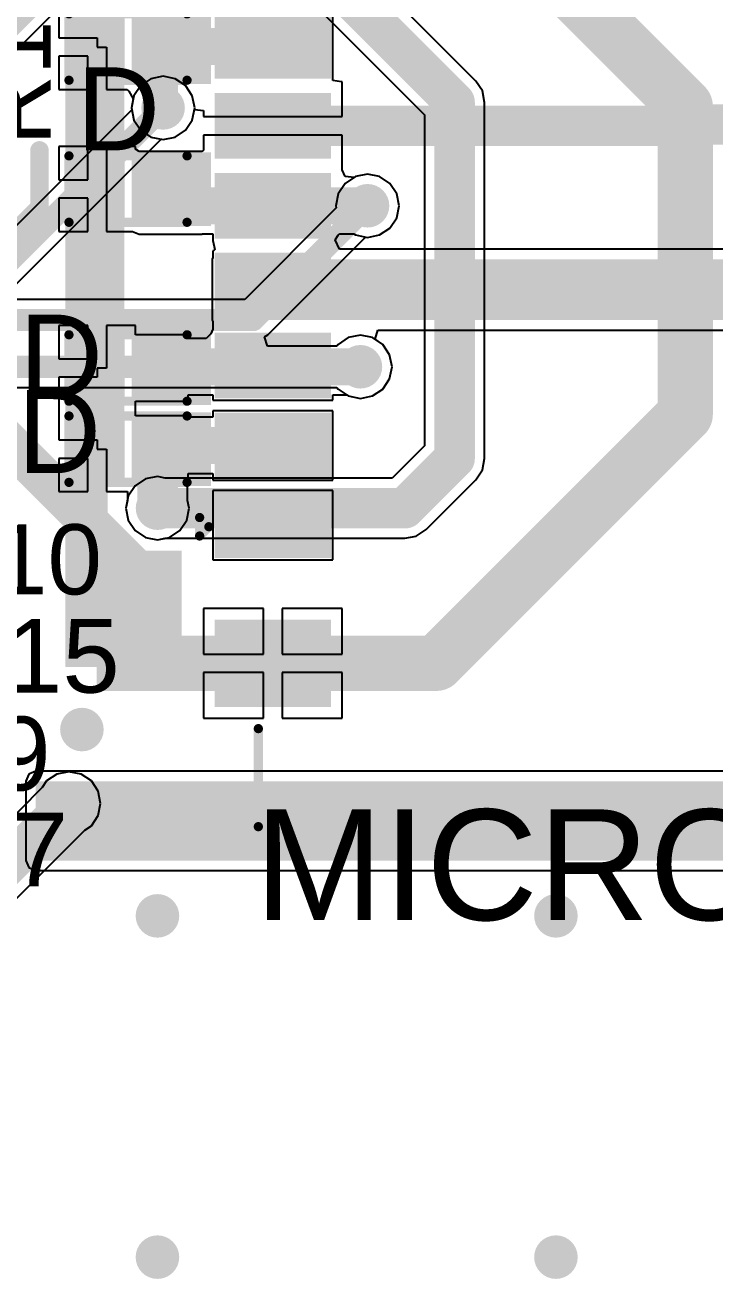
# Model space of a CAD drawing. Header units: millimetres. Extents: x -0.27 to 4.7, y -0.39 to 2.83.
# Drawn here: x 3.861 to 4.235, y 0.171 to 0.851 of the extents above; entities that cross this region are included whole.
import ezdxf

# ---------------------------------------------------------------- set-up
doc = ezdxf.new("R2010")
doc.units = ezdxf.units.MM
doc.header["$MEASUREMENT"] = 0
for name, color, linetype in [('BottomLayer', 5, 'Continuous'), ('BottomSolder', 6, 'Continuous'), ('TopLayer', 1, 'Continuous'), ('TopOverlay', 2, 'Continuous'), ('TopPaste', 8, 'Continuous'), ('TopSolder', 216, 'Continuous'), ('ViaHoleLayer', 16, 'Continuous')]:
    doc.layers.add(name, color=color, linetype=linetype)
doc.styles.add('Arial', font='', dxfattribs={"height": 0.2})
doc.styles.get('Arial').set_extended_font_data('Arial')

# ---------------------------------------------------------------- blocks, each defined once
blk = doc.blocks.new('DM3BT_DSF_PEJS_121')
at = {"layer": 'TopLayer'}
for points in [[(-0.20669285, 0.32086615), (-0.16732275, 0.32086615), (-0.16732275, 0.26574805), (-0.20669285, 0.26574805)], [(-0.12598425, 0.26574805), (-0.12598425, 0.32086615), (-0.09842515, 0.32086615), (-0.09842515, 0.26574805)], [(-0.08267715, 0.26574805), (-0.08267715, 0.32086615), (-0.05511805, 0.32086615), (-0.05511805, 0.26574805)], [(-0.03937005, 0.26574805), (-0.03937005, 0.32086615), (-0.01181095, 0.32086615), (-0.01181095, 0.26574805)], [(0.003937049999999997, 0.26574805), (0.003937050000000003, 0.32086615), (0.03149615, 0.32086615), (0.03149615, 0.26574805)], [(0.04724415, 0.26574805), (0.04724415, 0.32086615), (0.07480325, 0.32086615), (0.07480325, 0.26574805)], [(0.09055125, 0.26574805), (0.09055125, 0.32086615), (0.11811035, 0.32086615), (0.11811035, 0.26574805)], [(0.13385835, 0.26574805), (0.13385835, 0.32086615), (0.16141745, 0.32086615), (0.16141745, 0.26574805)], [(0.17716535, 0.26574805), (0.17716535, 0.32086615), (0.20472445, 0.32086615), (0.20472445, 0.26574805)], [(0.21456695, 0.27362205), (0.21456695, 0.32086615), (0.24212605, 0.32086615), (0.24212605, 0.27362205)], [(0.23818905, 0.15157475), (0.28543315, 0.15157475), (0.28543315, 0.10433065), (0.23818905, 0.10433065)], [(0.23818905, -0.10039375), (0.28543315, -0.10039375), (0.28543315, -0.13188985), (0.23818905, -0.13188985)], [(0.23818905, -0.19488185), (0.28543315, -0.19488185), (0.28543315, -0.32086615), (0.23818905, -0.32086615)], [(-0.29133855, -0.25984255), (-0.23228345, -0.25984255), (-0.23228345, -0.33464565), (-0.29133855, -0.33464565)]]:
    blk.add_hatch(color=1, dxfattribs=at).paths.add_polyline_path(points)
at = {"layer": 'TopPaste'}
for points in [[(-0.20669285, 0.32086615), (-0.16732275, 0.32086615), (-0.16732275, 0.26574805), (-0.20669285, 0.26574805)], [(-0.12598425, 0.26574805), (-0.12598425, 0.32086615), (-0.09842515, 0.32086615), (-0.09842515, 0.26574805)], [(-0.08267715, 0.26574805), (-0.08267715, 0.32086615), (-0.05511805, 0.32086615), (-0.05511805, 0.26574805)], [(-0.03937005, 0.26574805), (-0.03937005, 0.32086615), (-0.01181095, 0.32086615), (-0.01181095, 0.26574805)], [(0.003937049999999997, 0.26574805), (0.003937050000000003, 0.32086615), (0.03149615, 0.32086615), (0.03149615, 0.26574805)], [(0.04724415, 0.26574805), (0.04724415, 0.32086615), (0.07480325, 0.32086615), (0.07480325, 0.26574805)], [(0.09055125, 0.26574805), (0.09055125, 0.32086615), (0.11811035, 0.32086615), (0.11811035, 0.26574805)], [(0.13385835, 0.26574805), (0.13385835, 0.32086615), (0.16141745, 0.32086615), (0.16141745, 0.26574805)], [(0.17716535, 0.26574805), (0.17716535, 0.32086615), (0.20472445, 0.32086615), (0.20472445, 0.26574805)], [(0.21456695, 0.27362205), (0.21456695, 0.32086615), (0.24212605, 0.32086615), (0.24212605, 0.27362205)], [(0.23818905, 0.15157475), (0.28543315, 0.15157475), (0.28543315, 0.10433065), (0.23818905, 0.10433065)], [(0.23818905, -0.10039375), (0.28543315, -0.10039375), (0.28543315, -0.13188985), (0.23818905, -0.13188985)], [(0.23818905, -0.19488185), (0.28543315, -0.19488185), (0.28543315, -0.32086615), (0.23818905, -0.32086615)]]:
    blk.add_hatch(color=8, dxfattribs=at).paths.add_polyline_path(points)
at = {"layer": 'TopSolder'}
for points in [[(-0.21069285, 0.32486615), (-0.16332275, 0.32486615), (-0.16332275, 0.26174805), (-0.21069285, 0.26174805)], [(-0.12998425, 0.26174805), (-0.12998425, 0.32486615), (-0.09442515, 0.32486615), (-0.09442515, 0.26174805)], [(-0.08667715, 0.26174805), (-0.08667715, 0.32486615), (-0.05111805, 0.32486615), (-0.05111805, 0.26174805)], [(-0.04337005, 0.26174805), (-0.04337005, 0.32486615), (-0.007810949999999997, 0.32486615), (-0.007810950000000003, 0.26174805)], [(-6.295000000000291e-05, 0.26174805), (-6.294999999999708e-05, 0.32486615), (0.03549615, 0.32486615), (0.03549615, 0.26174805)], [(0.04324415, 0.26174805), (0.04324415, 0.32486615), (0.07880325, 0.32486615), (0.07880325, 0.26174805)], [(0.08655125, 0.26174805), (0.08655125, 0.32486615), (0.12211035, 0.32486615), (0.12211035, 0.26174805)], [(0.12985835, 0.26174805), (0.12985835, 0.32486615), (0.16541745, 0.32486615), (0.16541745, 0.26174805)], [(0.17316535, 0.26174805), (0.17316535, 0.32486615), (0.20872445, 0.32486615), (0.20872445, 0.26174805)], [(0.21056695, 0.26962205), (0.21056695, 0.32486615), (0.24612605, 0.32486615), (0.24612605, 0.26962205)], [(0.23418905, 0.15557475), (0.28943315, 0.15557475), (0.28943315, 0.10033065), (0.23418905, 0.10033065)], [(0.23418905, -0.09639375), (0.28943315, -0.09639375), (0.28943315, -0.13588985), (0.23418905, -0.13588985)], [(0.23418905, -0.19088185), (0.28943315, -0.19088185), (0.28943315, -0.32486615), (0.23418905, -0.32486615)], [(-0.29133855, -0.25984255), (-0.23228345, -0.25984255), (-0.23228345, -0.33464565), (-0.29133855, -0.33464565)]]:
    blk.add_hatch(color=216, dxfattribs=at).paths.add_polyline_path(points)
at = {"layer": 'TopLayer'}
for p, q in [((-0.2913385, -0.3346457), (-0.2913385, -0.2598426)), ((-0.2913385, -0.2598426), (-0.2322834, -0.2598426)), ((-0.2322834, -0.2598426), (-0.2322834, -0.3090551)), ((-0.2322834, -0.3090551), (-0.2263779, -0.3149607)), ((-0.2263779, -0.3149607), (-0.2125984, -0.3149607)), ((-0.2125984, -0.3149607), (-0.2125984, -0.3346457)), ((-0.2125984, -0.3346457), (-0.2913385, -0.3346457))]:
    blk.add_line(p, q, dxfattribs=at)
at = {"layer": 'TopOverlay', "const_width": 0.005}
for points in [[(-0.118, 0.333), (-0.108, 0.333)], [(-0.118, 0.333), (-0.113, 0.328)], [(-0.108, 0.333), (-0.113, 0.328)], [(-0.2755905, 0.3011811), (-0.2755905, -0.2440945)], [(-0.2755905, 0.3011811), (-0.2224409, 0.3011811)], [(0.2578741, 0.3011811), (0.2696851, 0.3011811)], [(0.2696851, 0.3011811), (0.2696851, 0.1653543)], [(0.2696851, 0.0905511), (0.2696851, -0.0866142)], [(0.2696851, -0.1456693), (0.2696851, -0.1830709)], [(-0.2007873, -0.3307087), (0.226378, -0.3307087)]]:
    blk.add_lwpolyline(points, dxfattribs=at)
at = {"layer": 'TopOverlay', "const_width": 0.0025}
for points in [[(-0.11925, 0.333, 1), (-0.11675, 0.333, 1)], [(-0.11925, 0.333, 1), (-0.11675, 0.333, 1)], [(-0.10925, 0.333, 1), (-0.10675, 0.333, 1)], [(-0.10925, 0.333, 1), (-0.10675, 0.333, 1)], [(-0.11425, 0.328, 1), (-0.11175, 0.328, 1)], [(-0.11425, 0.328, 1), (-0.11175, 0.328, 1)], [(-0.2768405, 0.3011811, 1), (-0.2743405, 0.3011811, 1)], [(-0.2768405, 0.3011811, 1), (-0.2743405, 0.3011811, 1)], [(-0.2236909, 0.3011811, 1), (-0.2211909, 0.3011811, 1)], [(0.2566241, 0.3011811, 1), (0.2591241, 0.3011811, 1)], [(0.2684351, 0.3011811, 1), (0.2709351, 0.3011811, 1)], [(0.2684351, 0.3011811, 1), (0.2709351, 0.3011811, 1)], [(0.2684351, 0.1653543, 1), (0.2709351, 0.1653543, 1)], [(0.2684351, 0.0905511, 1), (0.2709351, 0.0905511, 1)], [(0.2684351, -0.0866142, 1), (0.2709351, -0.0866142, 1)], [(0.2684351, -0.1456693, 1), (0.2709351, -0.1456693, 1)], [(0.2684351, -0.1830709, 1), (0.2709351, -0.1830709, 1)], [(-0.2768405, -0.2440945, 1), (-0.2743405, -0.2440945, 1)], [(-0.2020373, -0.3307087, 1), (-0.1995373, -0.3307087, 1)], [(0.225128, -0.3307087, 1), (0.227628, -0.3307087, 1)]]:
    blk.add_lwpolyline(points, format="xyb", close=True, dxfattribs=at)
blk = doc.blocks.new('DFN1006_2L__141')
at = {"layer": 'TopLayer'}
for points in [[(-0.02755905, 0.01299215), (-0.00590555, 0.01299215), (-0.00590555, -0.01299215), (-0.02755905, -0.01299215)], [(0.00590555, 0.01299215), (0.02755905, 0.01299215), (0.02755905, -0.01299215), (0.00590555, -0.01299215)]]:
    blk.add_hatch(color=1, dxfattribs=at).paths.add_polyline_path(points)
at = {"layer": 'TopOverlay'}
blk.add_hatch(color=2, dxfattribs=at).paths.add_polyline_path([(-0.0450006, -0.02), (-0.0320006, -0.02), (-0.0320006, 0.02), (-0.0450006, 0.02)])
at = {"layer": 'TopPaste'}
for points in [[(-0.02755905, 0.01299215), (-0.00590555, 0.01299215), (-0.00590555, -0.01299215), (-0.02755905, -0.01299215)], [(0.00590555, 0.01299215), (0.02755905, 0.01299215), (0.02755905, -0.01299215), (0.00590555, -0.01299215)]]:
    blk.add_hatch(color=8, dxfattribs=at).paths.add_polyline_path(points)
at = {"layer": 'TopSolder'}
for points in [[(-0.03155905, 0.01699215), (-0.00190555, 0.01699215), (-0.00190555, -0.01699215), (-0.03155905, -0.01699215)], [(0.00190555, 0.01699215), (0.03155905, 0.01699215), (0.03155905, -0.01699215), (0.00190555, -0.01699215)]]:
    blk.add_hatch(color=216, dxfattribs=at).paths.add_polyline_path(points)
at = {"layer": 'TopOverlay', "const_width": 0.005}
for points in [[(-0.032, 0.018), (-0.032, -0.018)], [(0.032, 0.018), (-0.032, 0.018)], [(0.032, 0.018), (0.032, -0.018)], [(0.032, -0.018), (-0.032, -0.018)]]:
    blk.add_lwpolyline(points, dxfattribs=at)
at = {"layer": 'TopOverlay', "const_width": 0.0025}
for points in [[(-0.03325, 0.018, 1), (-0.03075, 0.018, 1)], [(-0.03325, 0.018, 1), (-0.03075, 0.018, 1)], [(0.03075, 0.018, 1), (0.03325, 0.018, 1)], [(0.03075, 0.018, 1), (0.03325, 0.018, 1)], [(-0.03325, -0.018, 1), (-0.03075, -0.018, 1)], [(-0.03325, -0.018, 1), (-0.03075, -0.018, 1)], [(0.03075, -0.018, 1), (0.03325, -0.018, 1)], [(0.03075, -0.018, 1), (0.03325, -0.018, 1)]]:
    blk.add_lwpolyline(points, format="xyb", close=True, dxfattribs=at)
blk = doc.blocks.new('DFN1006_2L__142')
at = {"layer": 'TopLayer'}
for points in [[(-0.02755905, 0.01299215), (-0.00590555, 0.01299215), (-0.00590555, -0.01299215), (-0.02755905, -0.01299215)], [(0.00590555, 0.01299215), (0.02755905, 0.01299215), (0.02755905, -0.01299215), (0.00590555, -0.01299215)]]:
    blk.add_hatch(color=1, dxfattribs=at).paths.add_polyline_path(points)
at = {"layer": 'TopOverlay'}
blk.add_hatch(color=2, dxfattribs=at).paths.add_polyline_path([(-0.0450006, -0.0200004), (-0.0320006, -0.0200004), (-0.0320006, 0.0199996), (-0.0450006, 0.0199996)])
at = {"layer": 'TopPaste'}
for points in [[(-0.02755905, 0.01299215), (-0.00590555, 0.01299215), (-0.00590555, -0.01299215), (-0.02755905, -0.01299215)], [(0.00590555, 0.01299215), (0.02755905, 0.01299215), (0.02755905, -0.01299215), (0.00590555, -0.01299215)]]:
    blk.add_hatch(color=8, dxfattribs=at).paths.add_polyline_path(points)
at = {"layer": 'TopSolder'}
for points in [[(-0.03155905, 0.01699215), (-0.00190555, 0.01699215), (-0.00190555, -0.01699215), (-0.03155905, -0.01699215)], [(0.00190555, 0.01699215), (0.03155905, 0.01699215), (0.03155905, -0.01699215), (0.00190555, -0.01699215)]]:
    blk.add_hatch(color=216, dxfattribs=at).paths.add_polyline_path(points)
at = {"layer": 'TopOverlay', "const_width": 0.005}
for points in [[(-0.032, 0.018), (-0.032, -0.018)], [(0.032, 0.018), (-0.032, 0.018)], [(0.032, 0.018), (0.032, -0.018)], [(0.032, -0.018), (-0.032, -0.018)]]:
    blk.add_lwpolyline(points, dxfattribs=at)
at = {"layer": 'TopOverlay', "const_width": 0.0025}
for points in [[(-0.03325, 0.018, 1), (-0.03075, 0.018, 1)], [(-0.03325, 0.018, 1), (-0.03075, 0.018, 1)], [(0.03075, 0.018, 1), (0.03325, 0.018, 1)], [(0.03075, 0.018, 1), (0.03325, 0.018, 1)], [(-0.03325, -0.018, 1), (-0.03075, -0.018, 1)], [(-0.03325, -0.018, 1), (-0.03075, -0.018, 1)], [(0.03075, -0.018, 1), (0.03325, -0.018, 1)], [(0.03075, -0.018, 1), (0.03325, -0.018, 1)]]:
    blk.add_lwpolyline(points, format="xyb", close=True, dxfattribs=at)
blk = doc.blocks.new('DFN1006_2L__143')
at = {"layer": 'TopLayer'}
for points in [[(-0.02755905, 0.01299215), (-0.00590555, 0.01299215), (-0.00590555, -0.01299215), (-0.02755905, -0.01299215)], [(0.00590555, 0.01299215), (0.02755905, 0.01299215), (0.02755905, -0.01299215), (0.00590555, -0.01299215)]]:
    blk.add_hatch(color=1, dxfattribs=at).paths.add_polyline_path(points)
at = {"layer": 'TopOverlay'}
blk.add_hatch(color=2, dxfattribs=at).paths.add_polyline_path([(-0.0450006, -0.02), (-0.0320006, -0.02), (-0.0320006, 0.02), (-0.0450006, 0.02)])
at = {"layer": 'TopPaste'}
for points in [[(-0.02755905, 0.01299215), (-0.00590555, 0.01299215), (-0.00590555, -0.01299215), (-0.02755905, -0.01299215)], [(0.00590555, 0.01299215), (0.02755905, 0.01299215), (0.02755905, -0.01299215), (0.00590555, -0.01299215)]]:
    blk.add_hatch(color=8, dxfattribs=at).paths.add_polyline_path(points)
at = {"layer": 'TopSolder'}
for points in [[(-0.03155905, 0.01699215), (-0.00190555, 0.01699215), (-0.00190555, -0.01699215), (-0.03155905, -0.01699215)], [(0.00190555, 0.01699215), (0.03155905, 0.01699215), (0.03155905, -0.01699215), (0.00190555, -0.01699215)]]:
    blk.add_hatch(color=216, dxfattribs=at).paths.add_polyline_path(points)
at = {"layer": 'TopOverlay', "const_width": 0.005}
for points in [[(-0.032, 0.018), (-0.032, -0.018)], [(0.032, 0.018), (-0.032, 0.018)], [(0.032, 0.018), (0.032, -0.018)], [(0.032, -0.018), (-0.032, -0.018)]]:
    blk.add_lwpolyline(points, dxfattribs=at)
at = {"layer": 'TopOverlay', "const_width": 0.0025}
for points in [[(-0.03325, 0.018, 1), (-0.03075, 0.018, 1)], [(-0.03325, 0.018, 1), (-0.03075, 0.018, 1)], [(0.03075, 0.018, 1), (0.03325, 0.018, 1)], [(0.03075, 0.018, 1), (0.03325, 0.018, 1)], [(-0.03325, -0.018, 1), (-0.03075, -0.018, 1)], [(-0.03325, -0.018, 1), (-0.03075, -0.018, 1)], [(0.03075, -0.018, 1), (0.03325, -0.018, 1)], [(0.03075, -0.018, 1), (0.03325, -0.018, 1)]]:
    blk.add_lwpolyline(points, format="xyb", close=True, dxfattribs=at)
blk = doc.blocks.new('DFN1006_2L__144')
at = {"layer": 'TopLayer'}
for points in [[(-0.02755905, 0.01299215), (-0.00590555, 0.01299215), (-0.00590555, -0.01299215), (-0.02755905, -0.01299215)], [(0.00590555, 0.01299215), (0.02755905, 0.01299215), (0.02755905, -0.01299215), (0.00590555, -0.01299215)]]:
    blk.add_hatch(color=1, dxfattribs=at).paths.add_polyline_path(points)
at = {"layer": 'TopOverlay'}
blk.add_hatch(color=2, dxfattribs=at).paths.add_polyline_path([(-0.0450006, -0.02), (-0.0320006, -0.02), (-0.0320006, 0.02), (-0.0450006, 0.02)])
at = {"layer": 'TopPaste'}
for points in [[(-0.02755905, 0.01299215), (-0.00590555, 0.01299215), (-0.00590555, -0.01299215), (-0.02755905, -0.01299215)], [(0.00590555, 0.01299215), (0.02755905, 0.01299215), (0.02755905, -0.01299215), (0.00590555, -0.01299215)]]:
    blk.add_hatch(color=8, dxfattribs=at).paths.add_polyline_path(points)
at = {"layer": 'TopSolder'}
for points in [[(-0.03155905, 0.01699215), (-0.00190555, 0.01699215), (-0.00190555, -0.01699215), (-0.03155905, -0.01699215)], [(0.00190555, 0.01699215), (0.03155905, 0.01699215), (0.03155905, -0.01699215), (0.00190555, -0.01699215)]]:
    blk.add_hatch(color=216, dxfattribs=at).paths.add_polyline_path(points)
at = {"layer": 'TopOverlay', "const_width": 0.005}
for points in [[(-0.032, 0.018), (-0.032, -0.018)], [(0.032, 0.018), (-0.032, 0.018)], [(0.032, 0.018), (0.032, -0.018)], [(0.032, -0.018), (-0.032, -0.018)]]:
    blk.add_lwpolyline(points, dxfattribs=at)
at = {"layer": 'TopOverlay', "const_width": 0.0025}
for points in [[(-0.03325, 0.018, 1), (-0.03075, 0.018, 1)], [(-0.03325, 0.018, 1), (-0.03075, 0.018, 1)], [(0.03075, 0.018, 1), (0.03325, 0.018, 1)], [(0.03075, 0.018, 1), (0.03325, 0.018, 1)], [(-0.03325, -0.018, 1), (-0.03075, -0.018, 1)], [(-0.03325, -0.018, 1), (-0.03075, -0.018, 1)], [(0.03075, -0.018, 1), (0.03325, -0.018, 1)], [(0.03075, -0.018, 1), (0.03325, -0.018, 1)]]:
    blk.add_lwpolyline(points, format="xyb", close=True, dxfattribs=at)

msp = doc.modelspace()

# ---------------------------------------------------------------- hatches: boundary and pattern name
at = {"layer": 'BottomLayer'}
h = msp.add_hatch(color=5, dxfattribs=at)
edge = h.paths.add_edge_path()
edge.add_arc((3.936, 0.806), 0.011811, 0, 360)
h = msp.add_hatch(color=5, dxfattribs=at)
edge = h.paths.add_edge_path()
edge.add_arc((4.219, 0.797), 0.011811, 0, 360)
h = msp.add_hatch(color=5, dxfattribs=at)
edge = h.paths.add_edge_path()
edge.add_arc((4.0468226, 0.7529486), 0.011811, 0, 360)
h = msp.add_hatch(color=5, dxfattribs=at)
edge = h.paths.add_edge_path()
edge.add_arc((3.899217, 0.7200964), 0.011811, 0, 360)
h = msp.add_hatch(color=5, dxfattribs=at)
edge = h.paths.add_edge_path()
edge.add_arc((4.0429744, 0.6656672), 0.011811, 0, 360)
h = msp.add_hatch(color=5, dxfattribs=at)
edge = h.paths.add_edge_path()
edge.add_arc((3.933, 0.589), 0.011811, 0, 360)
h = msp.add_hatch(color=5, dxfattribs=at)
edge = h.paths.add_edge_path()
edge.add_arc((3.921, 0.505), 0.011811, 0, 360)
h = msp.add_hatch(color=5, dxfattribs=at)
edge = h.paths.add_edge_path()
edge.add_arc((4.0842084, 0.5049408), 0.011811, 0, 360)
h = msp.add_hatch(color=5, dxfattribs=at)
edge = h.paths.add_edge_path()
edge.add_arc((3.892, 0.469), 0.011811, 0, 360)
h = msp.add_hatch(color=5, dxfattribs=at)
edge = h.paths.add_edge_path()
edge.add_arc((3.885, 0.429), 0.011811, 0, 360)
h = msp.add_hatch(color=5, dxfattribs=at)
edge = h.paths.add_edge_path()
edge.add_arc((3.9329458, 0.368), 0.011811, 0, 360)
h = msp.add_hatch(color=5, dxfattribs=at)
edge = h.paths.add_edge_path()
edge.add_arc((4.1489458, 0.368), 0.011811, 0, 360)
h = msp.add_hatch(color=5, dxfattribs=at)
edge = h.paths.add_edge_path()
edge.add_arc((3.9329458, 0.183), 0.011811, 0, 360)
h = msp.add_hatch(color=5, dxfattribs=at)
edge = h.paths.add_edge_path()
edge.add_arc((4.1489458, 0.183), 0.011811, 0, 360)
at = {"layer": 'BottomSolder'}
h = msp.add_hatch(color=6, dxfattribs=at)
edge = h.paths.add_edge_path()
edge.add_arc((3.936, 0.806), 0.0059055, 0, 360)
h = msp.add_hatch(color=6, dxfattribs=at)
edge = h.paths.add_edge_path()
edge.add_arc((4.219, 0.797), 0.0059055, 0, 360)
h = msp.add_hatch(color=6, dxfattribs=at)
edge = h.paths.add_edge_path()
edge.add_arc((4.0468226, 0.7529486), 0.0059055, 0, 360)
h = msp.add_hatch(color=6, dxfattribs=at)
edge = h.paths.add_edge_path()
edge.add_arc((3.899217, 0.7200964), 0.0059055, 0, 360)
h = msp.add_hatch(color=6, dxfattribs=at)
edge = h.paths.add_edge_path()
edge.add_arc((4.0429744, 0.6656672), 0.0059055, 0, 360)
h = msp.add_hatch(color=6, dxfattribs=at)
edge = h.paths.add_edge_path()
edge.add_arc((3.933, 0.589), 0.0059055, 0, 360)
h = msp.add_hatch(color=6, dxfattribs=at)
edge = h.paths.add_edge_path()
edge.add_arc((3.921, 0.505), 0.0059055, 0, 360)
h = msp.add_hatch(color=6, dxfattribs=at)
edge = h.paths.add_edge_path()
edge.add_arc((4.0842084, 0.5049408), 0.0059055, 0, 360)
h = msp.add_hatch(color=6, dxfattribs=at)
edge = h.paths.add_edge_path()
edge.add_arc((3.892, 0.469), 0.0059055, 0, 360)
h = msp.add_hatch(color=6, dxfattribs=at)
edge = h.paths.add_edge_path()
edge.add_arc((3.885, 0.429), 0.0059055, 0, 360)
h = msp.add_hatch(color=6, dxfattribs=at)
edge = h.paths.add_edge_path()
edge.add_arc((3.9329458, 0.368), 0.0059055, 0, 360)
h = msp.add_hatch(color=6, dxfattribs=at)
edge = h.paths.add_edge_path()
edge.add_arc((4.1489458, 0.368), 0.0059055, 0, 360)
h = msp.add_hatch(color=6, dxfattribs=at)
edge = h.paths.add_edge_path()
edge.add_arc((3.9329458, 0.183), 0.0059055, 0, 360)
h = msp.add_hatch(color=6, dxfattribs=at)
edge = h.paths.add_edge_path()
edge.add_arc((4.1489458, 0.183), 0.0059055, 0, 360)
at = {"layer": 'TopLayer'}
for points in [[(3.883, 0.603), (3.915, 0.603), (3.915, 0.857), (3.883, 0.857)], [(3.923, 0.7429605), (3.957, 0.7429605), (3.957, 0.7769605), (3.923, 0.7769605)], [(4.3750002, 0.691), (4.3750002, 0.724), (3.9680002, 0.724), (3.9680002, 0.691)], [(3.883, 0.503), (3.906, 0.503), (3.906, 0.621), (3.883, 0.621)], [(3.9, 0.4899408), (3.946, 0.4899408), (3.946, 0.5659408), (3.9, 0.5659408)], [(4.37, 0.398), (4.37, 0.441), (3.867, 0.441), (3.867, 0.398)]]:
    msp.add_hatch(color=1, dxfattribs=at).paths.add_polyline_path(points)
h = msp.add_hatch(color=1, dxfattribs=at)
edge = h.paths.add_edge_path()
edge.add_arc((3.936, 0.806), 0.011811, 0, 360)
h = msp.add_hatch(color=1, dxfattribs=at)
edge = h.paths.add_edge_path()
edge.add_arc((4.219, 0.797), 0.011811, 0, 360)
h = msp.add_hatch(color=1, dxfattribs=at)
edge = h.paths.add_edge_path()
edge.add_arc((4.0468226, 0.7529486), 0.011811, 0, 360)
h = msp.add_hatch(color=1, dxfattribs=at)
edge = h.paths.add_edge_path()
edge.add_arc((3.899217, 0.7200964), 0.011811, 0, 360)
h = msp.add_hatch(color=1, dxfattribs=at)
edge = h.paths.add_edge_path()
edge.add_arc((4.0429744, 0.6656672), 0.011811, 0, 360)
h = msp.add_hatch(color=1, dxfattribs=at)
edge = h.paths.add_edge_path()
edge.add_arc((3.933, 0.589), 0.011811, 0, 360)
h = msp.add_hatch(color=1, dxfattribs=at)
edge = h.paths.add_edge_path()
edge.add_arc((3.921, 0.505), 0.011811, 0, 360)
h = msp.add_hatch(color=1, dxfattribs=at)
edge = h.paths.add_edge_path()
edge.add_arc((4.0842084, 0.5049408), 0.011811, 0, 360)
h = msp.add_hatch(color=1, dxfattribs=at)
edge = h.paths.add_edge_path()
edge.add_arc((3.892, 0.469), 0.011811, 0, 360)
h = msp.add_hatch(color=1, dxfattribs=at)
edge = h.paths.add_edge_path()
edge.add_arc((3.885, 0.429), 0.011811, 0, 360)
h = msp.add_hatch(color=1, dxfattribs=at)
edge = h.paths.add_edge_path()
edge.add_arc((3.9329458, 0.368), 0.011811, 0, 360)
h = msp.add_hatch(color=1, dxfattribs=at)
edge = h.paths.add_edge_path()
edge.add_arc((4.1489458, 0.368), 0.011811, 0, 360)
h = msp.add_hatch(color=1, dxfattribs=at)
edge = h.paths.add_edge_path()
edge.add_arc((3.9329458, 0.183), 0.011811, 0, 360)
h = msp.add_hatch(color=1, dxfattribs=at)
edge = h.paths.add_edge_path()
edge.add_arc((4.1489458, 0.183), 0.011811, 0, 360)
at = {"layer": 'TopSolder'}
h = msp.add_hatch(color=216, dxfattribs=at)
edge = h.paths.add_edge_path()
edge.add_arc((3.936, 0.806), 0.0059055, 0, 360)
h = msp.add_hatch(color=216, dxfattribs=at)
edge = h.paths.add_edge_path()
edge.add_arc((4.219, 0.797), 0.0059055, 0, 360)
h = msp.add_hatch(color=216, dxfattribs=at)
edge = h.paths.add_edge_path()
edge.add_arc((4.0468226, 0.7529486), 0.0059055, 0, 360)
h = msp.add_hatch(color=216, dxfattribs=at)
edge = h.paths.add_edge_path()
edge.add_arc((3.899217, 0.7200964), 0.0059055, 0, 360)
h = msp.add_hatch(color=216, dxfattribs=at)
edge = h.paths.add_edge_path()
edge.add_arc((4.0429744, 0.6656672), 0.0059055, 0, 360)
h = msp.add_hatch(color=216, dxfattribs=at)
edge = h.paths.add_edge_path()
edge.add_arc((3.933, 0.589), 0.0059055, 0, 360)
h = msp.add_hatch(color=216, dxfattribs=at)
edge = h.paths.add_edge_path()
edge.add_arc((3.921, 0.505), 0.0059055, 0, 360)
h = msp.add_hatch(color=216, dxfattribs=at)
edge = h.paths.add_edge_path()
edge.add_arc((4.0842084, 0.5049408), 0.0059055, 0, 360)
h = msp.add_hatch(color=216, dxfattribs=at)
edge = h.paths.add_edge_path()
edge.add_arc((3.892, 0.469), 0.0059055, 0, 360)
h = msp.add_hatch(color=216, dxfattribs=at)
edge = h.paths.add_edge_path()
edge.add_arc((3.885, 0.429), 0.0059055, 0, 360)
h = msp.add_hatch(color=216, dxfattribs=at)
edge = h.paths.add_edge_path()
edge.add_arc((3.9329458, 0.368), 0.0059055, 0, 360)
h = msp.add_hatch(color=216, dxfattribs=at)
edge = h.paths.add_edge_path()
edge.add_arc((4.1489458, 0.368), 0.0059055, 0, 360)
h = msp.add_hatch(color=216, dxfattribs=at)
edge = h.paths.add_edge_path()
edge.add_arc((3.9329458, 0.183), 0.0059055, 0, 360)
h = msp.add_hatch(color=216, dxfattribs=at)
edge = h.paths.add_edge_path()
edge.add_arc((4.1489458, 0.183), 0.0059055, 0, 360)
at = {"layer": 'ViaHoleLayer'}
h = msp.add_hatch(color=16, dxfattribs=at)
edge = h.paths.add_edge_path()
edge.add_arc((3.936, 0.806), 0.0059055, 0, 360)
h = msp.add_hatch(color=16, dxfattribs=at)
edge = h.paths.add_edge_path()
edge.add_arc((4.219, 0.797), 0.0059055, 0, 360)
h = msp.add_hatch(color=16, dxfattribs=at)
edge = h.paths.add_edge_path()
edge.add_arc((4.0468226, 0.7529486), 0.0059055, 0, 360)
h = msp.add_hatch(color=16, dxfattribs=at)
edge = h.paths.add_edge_path()
edge.add_arc((3.899217, 0.7200964), 0.0059055, 0, 360)
h = msp.add_hatch(color=16, dxfattribs=at)
edge = h.paths.add_edge_path()
edge.add_arc((4.0429744, 0.6656672), 0.0059055, 0, 360)
h = msp.add_hatch(color=16, dxfattribs=at)
edge = h.paths.add_edge_path()
edge.add_arc((3.933, 0.589), 0.0059055, 0, 360)
h = msp.add_hatch(color=16, dxfattribs=at)
edge = h.paths.add_edge_path()
edge.add_arc((3.921, 0.505), 0.0059055, 0, 360)
h = msp.add_hatch(color=16, dxfattribs=at)
edge = h.paths.add_edge_path()
edge.add_arc((4.0842084, 0.5049408), 0.0059055, 0, 360)
h = msp.add_hatch(color=16, dxfattribs=at)
edge = h.paths.add_edge_path()
edge.add_arc((3.892, 0.469), 0.0059055, 0, 360)
h = msp.add_hatch(color=16, dxfattribs=at)
edge = h.paths.add_edge_path()
edge.add_arc((3.885, 0.429), 0.0059055, 0, 360)
h = msp.add_hatch(color=16, dxfattribs=at)
edge = h.paths.add_edge_path()
edge.add_arc((3.9329458, 0.368), 0.0059055, 0, 360)
h = msp.add_hatch(color=16, dxfattribs=at)
edge = h.paths.add_edge_path()
edge.add_arc((4.1489458, 0.368), 0.0059055, 0, 360)
h = msp.add_hatch(color=16, dxfattribs=at)
edge = h.paths.add_edge_path()
edge.add_arc((3.9329458, 0.183), 0.0059055, 0, 360)
h = msp.add_hatch(color=16, dxfattribs=at)
edge = h.paths.add_edge_path()
edge.add_arc((4.1489458, 0.183), 0.0059055, 0, 360)

# ---------------------------------------------------------------- linework, layer by layer
at = {"layer": 'BottomLayer'}
for p, q in [((3.8304745, 0.8114037), (4.0127059, 0.9936351)), ((4.1055354, 0.8205354), (4.0365354, 0.8895354)), ((4.0182427, 0.8616865), (4.0776865, 0.8022427)), ((3.936, 0.8231403), (3.9294407, 0.8218356)), ((3.9425593, 0.8218356), (3.936, 0.8231403)), ((3.92388, 0.81812), (3.9201644, 0.8125593)), ((3.9294407, 0.8218356), (3.92388, 0.81812)), ((3.94812, 0.81812), (3.9425593, 0.8218356)), ((3.9518356, 0.8125593), (3.94812, 0.81812)), ((4.1090717, 0.8152429), (4.1055354, 0.8205354)), ((3.9201644, 0.8125593), (3.9188597, 0.806)), ((3.9531403, 0.806), (3.9518356, 0.8125593)), ((4.1103135, 0.809), (4.1090717, 0.8152429)), ((4.1103135, 0.616), (4.1103135, 0.809)), ((3.9190719, 0.804933), (3.8383543, 0.7242155)), ((3.9188597, 0.806), (3.9190719, 0.804933)), ((3.9518356, 0.7994407), (3.9531403, 0.806)), ((4.0776865, 0.8022427), (4.0776865, 0.6227573)), ((3.94812, 0.79388), (3.9518356, 0.7994407)), ((3.8530767, 0.7072155), (3.934933, 0.7890719)), ((3.934933, 0.7890719), (3.936, 0.7888597)), ((3.936, 0.7888597), (3.9425593, 0.7901644)), ((3.9425593, 0.7901644), (3.94812, 0.79388)), ((4.0402633, 0.7687842), (4.0347026, 0.7650686)), ((4.0468226, 0.7700889), (4.0402633, 0.7687842)), ((4.0533819, 0.7687842), (4.0468226, 0.7700889)), ((4.0589426, 0.7650686), (4.0533819, 0.7687842)), ((4.0347026, 0.7650686), (4.030987, 0.7595079)), ((4.0626582, 0.7595079), (4.0589426, 0.7650686)), ((4.030987, 0.7595079), (4.0296823, 0.7529486)), ((4.0639629, 0.7529486), (4.0626582, 0.7595079)), ((4.0298945, 0.7518816), (3.9802283, 0.7022155)), ((4.0296823, 0.7529486), (4.0298945, 0.7518816)), ((4.0626582, 0.7463893), (4.0639629, 0.7529486)), ((4.0589426, 0.7408286), (4.0626582, 0.7463893)), ((3.9928046, 0.6830694), (4.0457556, 0.7360205)), ((4.0457556, 0.7360205), (4.0468226, 0.7358083)), ((4.0468226, 0.7358083), (4.0533819, 0.737113)), ((4.0533819, 0.737113), (4.0589426, 0.7408286)), ((3.9802283, 0.7022155), (3.8551478, 0.7022155)), ((3.9910286, 0.6818827), (3.9928046, 0.6830694)), ((3.9925453, 0.6768827), (3.9910286, 0.6818827)), ((4.0364151, 0.6815028), (4.0308544, 0.6777872)), ((4.0429744, 0.6828075), (4.0364151, 0.6815028)), ((4.0495337, 0.6815028), (4.0429744, 0.6828075)), ((4.0550944, 0.6777872), (4.0495337, 0.6815028)), ((4.03025, 0.6768827), (3.9925453, 0.6768827)), ((4.0308544, 0.6777872), (4.03025, 0.6768827)), ((4.05881, 0.6722265), (4.0550944, 0.6777872)), ((4.0601147, 0.6656672), (4.05881, 0.6722265)), ((4.05881, 0.6591079), (4.0601147, 0.6656672)), ((3.6137244, 0.6544517), (4.03025, 0.6544517)), ((4.03025, 0.6544517), (4.0308544, 0.6535472)), ((4.0308544, 0.6535472), (4.0364151, 0.6498316)), ((4.0495337, 0.6498316), (4.0550944, 0.6535472)), ((4.0550944, 0.6535472), (4.05881, 0.6591079)), ((4.0364151, 0.6498316), (4.0429744, 0.6485269)), ((4.0429744, 0.6485269), (4.0495337, 0.6498316)), ((4.0776865, 0.6227573), (4.0602427, 0.6053135)), ((4.1090717, 0.6097571), (4.1103135, 0.616)), ((3.933, 0.6061403), (3.9264407, 0.6048356)), ((3.9371567, 0.6053135), (3.933, 0.6061403)), ((4.0602427, 0.6053135), (3.9371567, 0.6053135)), ((4.1055354, 0.6044646), (4.1090717, 0.6097571)), ((3.92088, 0.60112), (3.9171644, 0.5955593)), ((3.9264407, 0.6048356), (3.92088, 0.60112)), ((4.0785354, 0.5774646), (4.1055354, 0.6044646)), ((3.9171644, 0.5955593), (3.9158597, 0.589)), ((3.9158597, 0.589), (3.9171644, 0.5824407)), ((3.9171644, 0.5824407), (3.92088, 0.57688)), ((3.92088, 0.57688), (3.9264407, 0.5731644)), ((3.9264407, 0.5731644), (3.933, 0.5718597)), ((3.933, 0.5718597), (3.9371567, 0.5726865)), ((3.9371567, 0.5726865), (4.067, 0.5726865)), ((4.067, 0.5726865), (4.0732429, 0.5739283)), ((4.0732429, 0.5739283), (4.0785354, 0.5774646)), ((3.8784407, 0.4448356), (3.87288, 0.44112)), ((3.885, 0.4461403), (3.8784407, 0.4448356)), ((3.8915593, 0.4448356), (3.885, 0.4461403)), ((3.89712, 0.44112), (3.8915593, 0.4448356)), ((3.8705255, 0.4375963), (3.8017427, 0.3688135)), ((3.87288, 0.44112), (3.8705255, 0.4375963)), ((3.9008356, 0.4355593), (3.89712, 0.44112)), ((3.9021403, 0.429), (3.9008356, 0.4355593)), ((3.9008356, 0.4224407), (3.9021403, 0.429)), ((3.89712, 0.41688), (3.9008356, 0.4224407)), ((3.8935963, 0.4145255), (3.89712, 0.41688)), ((3.8200354, 0.3409646), (3.8935963, 0.4145255))]:
    msp.add_line(p, q, dxfattribs=at)
for points, const_width in [([(3.816, 0.82), (4.0059486, 1.0099486)], 0.022), ([(4.025, 0.878), (4.094, 0.809)], 0.022), ([(4.1608699, 0.8650668), (4.219, 0.8069367)], 0.03), ([(4.094, 0.616), (4.094, 0.809)], 0.022), ([(4.219, 0.797), (4.219, 0.8069367)], 0.03), ([(3.843, 0.713), (3.936, 0.806)], 0.012), ([(4.219, 0.6397324), (4.219, 0.797)], 0.03), ([(4.219, 0.797), (4.341, 0.797)], 0.022), ([(3.984874, 0.691), (4.0468107, 0.7529367)], 0.012), ([(4.0468107, 0.7529367), (4.0468107, 0.7529486)], 0.012), ([(3.653811, 0.691), (3.984874, 0.691)], 0.012), ([(3.601, 0.6656672), (4.0429744, 0.6656672)], 0.012), ([(4.0842084, 0.5049408), (4.219, 0.6397324)], 0.03), ([(3.849, 0.628), (3.921, 0.556)], 0.022), ([(4.067, 0.589), (4.094, 0.616)], 0.022), ([(3.933, 0.589), (4.067, 0.589)], 0.022), ([(3.921, 0.505), (3.921, 0.556)], 0.022), ([(3.921, 0.5049408), (3.921, 0.505)], 0.022), ([(3.8085, 0.3525), (3.885, 0.429)], 0.022)]:
    msp.add_lwpolyline(points, dxfattribs=dict(at, const_width=const_width))
for points, const_width in [([(4.1533699, 0.8650668, 1), (4.1683699, 0.8650668, 1)], 0.015), ([(4.0885, 0.809, 1), (4.0995, 0.809, 1)], 0.011), ([(4.0885, 0.809, 1), (4.0995, 0.809, 1)], 0.011), ([(4.2115, 0.8069367, 1), (4.2265, 0.8069367, 1)], 0.015), ([(4.2115, 0.8069367, 1), (4.2265, 0.8069367, 1)], 0.015), ([(3.933, 0.806, 1), (3.939, 0.806, 1)], 0.006), ([(4.2115, 0.797, 1), (4.2265, 0.797, 1)], 0.015), ([(4.2115, 0.797, 1), (4.2265, 0.797, 1)], 0.015), ([(4.2135, 0.797, 1), (4.2245, 0.797, 1)], 0.011), ([(4.0438107, 0.7529486, 1), (4.0498107, 0.7529486, 1)], 0.006), ([(4.0438107, 0.7529367, 1), (4.0498107, 0.7529367, 1)], 0.006), ([(4.0438107, 0.7529367, 1), (4.0498107, 0.7529367, 1)], 0.006), ([(3.981874, 0.691, 1), (3.987874, 0.691, 1)], 0.006), ([(3.981874, 0.691, 1), (3.987874, 0.691, 1)], 0.006), ([(4.0399744, 0.6656672, 1), (4.0459744, 0.6656672, 1)], 0.006), ([(4.2115, 0.6397324, 1), (4.2265, 0.6397324, 1)], 0.015), ([(4.2115, 0.6397324, 1), (4.2265, 0.6397324, 1)], 0.015), ([(4.0885, 0.616, 1), (4.0995, 0.616, 1)], 0.011), ([(4.0885, 0.616, 1), (4.0995, 0.616, 1)], 0.011), ([(3.9275, 0.589, 1), (3.9385, 0.589, 1)], 0.011), ([(4.0615, 0.589, 1), (4.0725, 0.589, 1)], 0.011), ([(4.0615, 0.589, 1), (4.0725, 0.589, 1)], 0.011), ([(3.9155, 0.556, 1), (3.9265, 0.556, 1)], 0.011), ([(3.9155, 0.556, 1), (3.9265, 0.556, 1)], 0.011), ([(4.0767084, 0.5049408, 1), (4.0917084, 0.5049408, 1)], 0.015), ([(3.9155, 0.505, 1), (3.9265, 0.505, 1)], 0.011), ([(3.9155, 0.505, 1), (3.9265, 0.505, 1)], 0.011), ([(3.9155, 0.5049408, 1), (3.9265, 0.5049408, 1)], 0.011), ([(3.8795, 0.429, 1), (3.8905, 0.429, 1)], 0.011)]:
    msp.add_lwpolyline(points, format="xyb", close=True, dxfattribs=dict(at, const_width=const_width))
at = {"layer": 'TopLayer'}
for p, q in [((3.879441, 0.8616865), (3.879441, 0.844)), ((4.0280745, 0.825059), (4.0280745, 0.858366)), ((3.879441, 0.844), (3.9002679, 0.844)), ((3.9002679, 0.844), (3.9002679, 0.839)), ((3.9002679, 0.839), (3.9052679, 0.839)), ((3.9052679, 0.839), (3.9052679, 0.8160079)), ((3.8952679, 0.834), (3.879441, 0.834)), ((3.879441, 0.834), (3.879441, 0.8160079)), ((3.8952679, 0.8160079), (3.8952679, 0.834)), ((4.0280746, 0.8208071), (4.0280745, 0.825059)), ((3.879441, 0.8160079), (3.8952679, 0.8160079)), ((3.9052679, 0.8160079), (3.9164552, 0.8160079)), ((3.9164552, 0.8160079), (3.9174661, 0.8150679)), ((4.0327647, 0.8200589), (4.0280746, 0.8208071)), ((4.0330745, 0.8200589), (4.0327647, 0.8200589)), ((4.0330745, 0.8012794), (4.0330745, 0.8200589)), ((3.9174661, 0.8150679), (3.9198558, 0.8110078)), ((3.9198558, 0.8110078), (3.9188597, 0.806)), ((3.9188597, 0.806), (3.9201644, 0.7994407)), ((3.9518356, 0.7994407), (3.9529565, 0.8050759)), ((3.9529565, 0.8050759), (3.9579565, 0.8045834)), ((3.9579565, 0.8045834), (3.9579565, 0.8012794)), ((3.9201644, 0.7994407), (3.92388, 0.79388)), ((3.94812, 0.79388), (3.9518356, 0.7994407)), ((3.9579565, 0.8012794), (3.9955153, 0.8012794)), ((3.9955153, 0.8012794), (4.0330745, 0.8012794)), ((3.92388, 0.79388), (3.9294407, 0.7901644)), ((3.9294407, 0.7901644), (3.936, 0.7888597)), ((3.936, 0.7888597), (3.9425593, 0.7901644)), ((3.9425593, 0.7901644), (3.94812, 0.79388)), ((3.9955153, 0.7912794), (3.9579565, 0.7912794)), ((3.9579565, 0.7912794), (3.9579565, 0.7830117)), ((4.0330745, 0.7912794), (3.9955153, 0.7912794)), ((4.0330745, 0.7725), (4.0330745, 0.7912794)), ((3.8952679, 0.7849921), (3.879441, 0.7849921)), ((3.879441, 0.7849921), (3.879441, 0.767)), ((3.8952679, 0.767), (3.8952679, 0.7849921)), ((3.9210944, 0.7849921), (3.9052679, 0.7849921)), ((3.9052679, 0.7849921), (3.9052679, 0.762)), ((3.9210944, 0.7836459), (3.9210944, 0.7849921)), ((3.9230001, 0.7823725), (3.9210944, 0.7836459)), ((3.9569999, 0.7823725), (3.9230001, 0.7823725)), ((3.9579565, 0.7830117), (3.9569999, 0.7823725)), ((4.0330746, 0.7725), (4.0330745, 0.7725)), ((4.0346433, 0.7688436), (4.0330746, 0.7725)), ((4.0395155, 0.7682845), (4.0346433, 0.7688436)), ((4.0402633, 0.7687842), (4.0395155, 0.7682845)), ((4.0468226, 0.7700889), (4.0402633, 0.7687842)), ((4.0533819, 0.7687842), (4.0468226, 0.7700889)), ((4.0589426, 0.7650686), (4.0533819, 0.7687842)), ((3.879441, 0.767), (3.8952679, 0.767)), ((3.9052679, 0.762), (3.9052679, 0.7390079)), ((4.0626582, 0.7595079), (4.0589426, 0.7650686)), ((3.8952679, 0.757), (3.879441, 0.757)), ((3.879441, 0.757), (3.879441, 0.7390079)), ((3.8952679, 0.7390079), (3.8952679, 0.757)), ((4.0639629, 0.7529486), (4.0626582, 0.7595079)), ((4.0626582, 0.7463893), (4.0639629, 0.7529486)), ((4.0589426, 0.7408286), (4.0626582, 0.7463893)), ((3.879441, 0.7390079), (3.8952679, 0.7390079)), ((3.9052679, 0.7390079), (3.9194766, 0.7390079)), ((3.9194766, 0.7390079), (3.923, 0.7375485)), ((3.923, 0.7375485), (3.957, 0.7375485)), ((3.957, 0.7375485), (3.9572851, 0.7376666)), ((3.9572851, 0.7376666), (3.9629565, 0.7376666)), ((3.9629565, 0.7341929), (3.9629564, 0.7341929)), ((3.9629564, 0.7341929), (3.9640446, 0.7291928)), ((3.9629565, 0.7376666), (3.9629565, 0.7341929)), ((4.029358, 0.734412), (4.0309874, 0.7369642)), ((4.0316509, 0.729412), (4.029358, 0.734412)), ((4.0309874, 0.7369642), (4.0317257, 0.7376666)), ((4.0317257, 0.7376666), (4.0394348, 0.7376666)), ((4.0394348, 0.7376666), (4.0402633, 0.737113)), ((4.0402633, 0.737113), (4.0468226, 0.7358083)), ((4.0468226, 0.7358083), (4.0533819, 0.737113)), ((4.0533819, 0.737113), (4.0589426, 0.7408286)), ((3.9632599, 0.7284447), (3.9629565, 0.7284447)), ((3.9629565, 0.7284447), (3.9629565, 0.7248892)), ((3.9640446, 0.7291928), (3.9632599, 0.7284447)), ((4.3287156, 0.729412), (4.0316509, 0.729412)), ((3.9629565, 0.7248892), (3.9625882, 0.724)), ((3.9625882, 0.724), (3.9625882, 0.691)), ((3.8952679, 0.6879921), (3.879441, 0.6879921)), ((3.879441, 0.6879921), (3.879441, 0.67)), ((3.8952679, 0.67), (3.8952679, 0.6879921)), ((3.9210944, 0.6879921), (3.9052679, 0.6879921)), ((3.9052679, 0.6879921), (3.9052679, 0.665)), ((3.9210944, 0.6829921), (3.9210944, 0.6879921)), ((3.9625882, 0.691), (3.962947, 0.6901337)), ((3.962947, 0.6901337), (3.9629548, 0.6859731)), ((3.949559, 0.6829921), (3.9210944, 0.6829921)), ((3.949559, 0.680973), (3.949559, 0.6829921)), ((3.9594209, 0.680973), (3.949559, 0.680973)), ((3.9619638, 0.683516), (3.9594209, 0.680973)), ((3.9629548, 0.6859731), (3.9619638, 0.683516)), ((4.0509028, 0.680588), (4.0524196, 0.685588)), ((4.0550944, 0.6777872), (4.0509028, 0.680588)), ((4.0524196, 0.685588), (4.3287156, 0.685588)), ((4.05881, 0.6722265), (4.0550944, 0.6777872)), ((3.879441, 0.67), (3.8952679, 0.67)), ((4.0601147, 0.6656672), (4.05881, 0.6722265)), ((3.9002679, 0.66), (3.879441, 0.66)), ((3.879441, 0.66), (3.879441, 0.6420079)), ((3.9052679, 0.665), (3.9002679, 0.665)), ((3.9002679, 0.665), (3.9002679, 0.66)), ((4.05881, 0.6591079), (4.0601147, 0.6656672)), ((4.0495337, 0.6498316), (4.0550944, 0.6535472)), ((4.0550944, 0.6535472), (4.05881, 0.6591079)), ((3.9210944, 0.6389921), (3.9210944, 0.6470079)), ((3.9210944, 0.6470079), (3.949559, 0.6470079)), ((3.949559, 0.6470079), (3.949559, 0.6503852)), ((3.949559, 0.6503852), (3.9629565, 0.6503852)), ((3.9629565, 0.6503852), (3.9629565, 0.6475786)), ((3.9629565, 0.6475786), (4.0280745, 0.6475786)), ((4.0280745, 0.6475786), (4.0280745, 0.6503852)), ((4.0280745, 0.6503852), (4.0355866, 0.6503852)), ((4.0355866, 0.6503852), (4.0364151, 0.6498316)), ((4.0364151, 0.6498316), (4.0429744, 0.6485269)), ((4.0429744, 0.6485269), (4.0495337, 0.6498316)), ((3.879441, 0.6420079), (3.879441, 0.626)), ((3.949559, 0.6389921), (3.9210944, 0.6389921)), ((3.949559, 0.6383449), (3.949559, 0.6389921)), ((4.0280745, 0.6418305), (3.9629565, 0.6418305)), ((3.9629565, 0.6418305), (3.9629565, 0.6383449)), ((4.0280745, 0.6042715), (4.0280745, 0.6418305)), ((3.9629565, 0.6383449), (3.949559, 0.6383449)), ((3.879441, 0.626), (3.9002679, 0.626)), ((3.9002679, 0.626), (3.9002679, 0.621)), ((3.9002679, 0.621), (3.9052679, 0.621)), ((3.9052679, 0.621), (3.9052679, 0.5980079)), ((3.8952679, 0.616), (3.879441, 0.616)), ((3.879441, 0.616), (3.879441, 0.5980079)), ((3.8952679, 0.5980079), (3.8952679, 0.616)), ((3.949559, 0.6030079), (3.949559, 0.6077571)), ((3.949559, 0.6077571), (3.9629565, 0.6077571)), ((3.9629565, 0.6077571), (3.9629565, 0.6042715)), ((3.9493135, 0.5931567), (3.9493135, 0.6030079)), ((3.9493135, 0.6030079), (3.949559, 0.6030079)), ((3.9629565, 0.6042715), (4.0280745, 0.6042715)), ((4.0280745, 0.5985234), (3.9629565, 0.5985234)), ((3.9629565, 0.5985234), (3.9629565, 0.5609644)), ((4.0280745, 0.5609644), (4.0280745, 0.5985234)), ((3.879441, 0.5980079), (3.8952679, 0.5980079)), ((3.9052679, 0.5980079), (3.9166865, 0.5980079)), ((3.9166865, 0.5931567), (3.9158597, 0.589)), ((3.9166865, 0.5980079), (3.9166865, 0.5931567)), ((3.9501403, 0.589), (3.9493135, 0.5931567)), ((3.9158597, 0.589), (3.9171644, 0.5824407)), ((3.9488356, 0.5824407), (3.9501403, 0.589)), ((3.9171644, 0.5824407), (3.92088, 0.57688)), ((3.94512, 0.57688), (3.9488356, 0.5824407)), ((3.92088, 0.57688), (3.9264407, 0.5731644)), ((3.9264407, 0.5731644), (3.933, 0.5718597)), ((3.933, 0.5718597), (3.9395593, 0.5731644)), ((3.9395593, 0.5731644), (3.94512, 0.57688)), ((3.9629565, 0.5609644), (4.0280745, 0.5609644)), ((3.9905154, 0.5346258), (3.9579565, 0.5346258)), ((3.9579565, 0.5346258), (3.9579565, 0.5099409)), ((3.9905154, 0.5099409), (3.9905154, 0.5346258)), ((4.0330745, 0.5346258), (4.0005154, 0.5346258)), ((4.0005154, 0.5346258), (4.0005154, 0.5099409)), ((4.0330745, 0.5099409), (4.0330745, 0.5346258)), ((3.9579565, 0.5099409), (3.9905154, 0.5099409)), ((4.0005154, 0.5099409), (4.0330745, 0.5099409)), ((3.9905154, 0.4999409), (3.9579565, 0.4999409)), ((3.9579565, 0.4999409), (3.9579565, 0.4752558)), ((3.9905154, 0.4752558), (3.9905154, 0.4999409)), ((4.0330745, 0.4999409), (4.0005154, 0.4999409)), ((4.0005154, 0.4999409), (4.0005154, 0.4752558)), ((4.0330745, 0.4752558), (4.0330745, 0.4999409)), ((3.9579565, 0.4752558), (3.9905154, 0.4752558)), ((4.0005154, 0.4752558), (4.0330745, 0.4752558)), ((3.8631731, 0.4448269), (3.861588, 0.441)), ((3.867, 0.446412), (3.8631731, 0.4448269)), ((4.3287156, 0.446412), (3.867, 0.446412)), ((3.861588, 0.441), (3.861588, 0.398)), ((3.861588, 0.398), (3.8631731, 0.3941731)), ((3.8631731, 0.3941731), (3.867, 0.392588)), ((3.867, 0.392588), (4.3287156, 0.392588))]:
    msp.add_line(p, q, dxfattribs=at)
for points, const_width in [([(3.9350256, 0.8392933), (3.9952223, 0.8392933)], 0.02), ([(3.9347323, 0.839), (3.9350256, 0.8392933)], 0.016), ([(3.9347323, 0.839), (3.936, 0.8377323)], 0.016), ([(3.936, 0.806), (3.936, 0.8377323)], 0.016), ([(3.9952223, 0.8392933), (3.9955155, 0.8395865)], 0.016), ([(3.9955155, 0.7962794), (4.2178405, 0.7962794)], 0.022), ([(4.2178405, 0.7962794), (4.2185611, 0.797)], 0.022), ([(4.2185611, 0.797), (4.219, 0.797)], 0.022), ([(3.9347442, 0.7529605), (3.9955037, 0.7529605)], 0.02), ([(3.9955273, 0.7529605), (4.0468107, 0.7529605)], 0.02), ([(3.9347323, 0.7529486), (3.9347442, 0.7529605)], 0.012), ([(3.9955037, 0.7529605), (3.9955155, 0.7529723)], 0.012), ([(3.9955155, 0.7529723), (3.9955273, 0.7529605)], 0.012), ([(4.0468107, 0.7529605), (4.0468226, 0.7529486)], 0.012), ([(3.9354114, 0.6656791), (3.9916555, 0.6656791)], 0.02), ([(3.9916791, 0.6656791), (4.0429625, 0.6656791)], 0.02), ([(3.993925, 0.6679486), (3.9955155, 0.6663581)], 0.022), ([(3.9916555, 0.6656791), (3.993925, 0.6679486)], 0.012), ([(3.9347323, 0.665), (3.9354114, 0.6656791)], 0.012), ([(3.9389488, 0.623051), (3.9955155, 0.623051)], 0.02), ([(3.933, 0.589), (3.933, 0.6192677)], 0.022), ([(3.921, 0.505), (3.9210592, 0.5049408)], 0.03), ([(3.9210592, 0.5049408), (3.9955155, 0.5049408)], 0.03), ([(3.9955155, 0.5049408), (4.0832162, 0.5049408)], 0.03)]:
    msp.add_lwpolyline(points, dxfattribs=dict(at, const_width=const_width))
for points, const_width in [([(3.9300256, 0.8392933, 1), (3.9400256, 0.8392933, 1)], 0.01), ([(3.9307323, 0.839, 1), (3.9387323, 0.839, 1)], 0.008), ([(3.9307323, 0.839, 1), (3.9387323, 0.839, 1)], 0.008), ([(3.9310256, 0.8392933, 1), (3.9390256, 0.8392933, 1)], 0.008), ([(3.932, 0.8377323, 1), (3.94, 0.8377323, 1)], 0.008), ([(3.932, 0.8377323, 1), (3.94, 0.8377323, 1)], 0.008), ([(3.9902223, 0.8392933, 1), (4.0002223, 0.8392933, 1)], 0.01), ([(3.9912223, 0.8392933, 1), (3.9992223, 0.8392933, 1)], 0.008), ([(3.9915155, 0.8395865, 1), (3.9995155, 0.8395865, 1)], 0.008), ([(3.932, 0.806, 1), (3.94, 0.806, 1)], 0.008), ([(3.9900155, 0.7962794, 1), (4.0010155, 0.7962794, 1)], 0.011), ([(4.2123405, 0.7962794, 1), (4.2233405, 0.7962794, 1)], 0.011), ([(4.2123405, 0.7962794, 1), (4.2233405, 0.7962794, 1)], 0.011), ([(4.2130611, 0.797, 1), (4.2240611, 0.797, 1)], 0.011), ([(4.2130611, 0.797, 1), (4.2240611, 0.797, 1)], 0.011), ([(4.2135, 0.797, 1), (4.2245, 0.797, 1)], 0.011), ([(3.9297442, 0.7529605, 1), (3.9397442, 0.7529605, 1)], 0.01), ([(3.9905037, 0.7529605, 1), (4.0005037, 0.7529605, 1)], 0.01), ([(3.9905273, 0.7529605, 1), (4.0005273, 0.7529605, 1)], 0.01), ([(4.0418107, 0.7529605, 1), (4.0518107, 0.7529605, 1)], 0.01), ([(3.9317323, 0.7529486, 1), (3.9377323, 0.7529486, 1)], 0.006), ([(3.9317442, 0.7529605, 1), (3.9377442, 0.7529605, 1)], 0.006), ([(3.9925037, 0.7529605, 1), (3.9985037, 0.7529605, 1)], 0.006), ([(3.9925155, 0.7529723, 1), (3.9985155, 0.7529723, 1)], 0.006), ([(3.9925155, 0.7529723, 1), (3.9985155, 0.7529723, 1)], 0.006), ([(3.9925273, 0.7529605, 1), (3.9985273, 0.7529605, 1)], 0.006), ([(4.0438107, 0.7529605, 1), (4.0498107, 0.7529605, 1)], 0.006), ([(4.0438226, 0.7529486, 1), (4.0498226, 0.7529486, 1)], 0.006), ([(3.9304114, 0.6656791, 1), (3.9404114, 0.6656791, 1)], 0.01), ([(3.9866555, 0.6656791, 1), (3.9966555, 0.6656791, 1)], 0.01), ([(3.9866791, 0.6656791, 1), (3.9966791, 0.6656791, 1)], 0.01), ([(3.988425, 0.6679486, 1), (3.999425, 0.6679486, 1)], 0.011), ([(3.9900155, 0.6663581, 1), (4.0010155, 0.6663581, 1)], 0.011), ([(3.990925, 0.6679486, 1), (3.996925, 0.6679486, 1)], 0.006), ([(4.0379625, 0.6656791, 1), (4.0479625, 0.6656791, 1)], 0.01), ([(3.9317323, 0.665, 1), (3.9377323, 0.665, 1)], 0.006), ([(3.9324114, 0.6656791, 1), (3.9384114, 0.6656791, 1)], 0.006), ([(3.9886555, 0.6656791, 1), (3.9946555, 0.6656791, 1)], 0.006), ([(3.9339488, 0.623051, 1), (3.9439488, 0.623051, 1)], 0.01), ([(3.9905155, 0.623051, 1), (4.0005155, 0.623051, 1)], 0.01), ([(3.9275, 0.6192677, 1), (3.9385, 0.6192677, 1)], 0.011), ([(3.9275, 0.589, 1), (3.9385, 0.589, 1)], 0.011), ([(3.9135, 0.505, 1), (3.9285, 0.505, 1)], 0.015), ([(3.9135592, 0.5049408, 1), (3.9285592, 0.5049408, 1)], 0.015), ([(3.9135592, 0.5049408, 1), (3.9285592, 0.5049408, 1)], 0.015), ([(3.9880155, 0.5049408, 1), (4.0030155, 0.5049408, 1)], 0.015), ([(3.9880155, 0.5049408, 1), (4.0030155, 0.5049408, 1)], 0.015), ([(4.0757162, 0.5049408, 1), (4.0907162, 0.5049408, 1)], 0.015)]:
    msp.add_lwpolyline(points, format="xyb", close=True, dxfattribs=dict(at, const_width=const_width))
at = {"layer": 'TopOverlay', "const_width": 0.01}
for points in [[(3.869, 0.752), (3.869, 0.783)], [(3.832, 0.715), (3.869, 0.752)]]:
    msp.add_lwpolyline(points, dxfattribs=at)
at = {"layer": 'TopOverlay', "const_width": 0.005}
for points in [[(3.8665, 0.783, 1), (3.8715, 0.783, 1)], [(3.8665, 0.752, 1), (3.8715, 0.752, 1)], [(3.8665, 0.752, 1), (3.8715, 0.752, 1)]]:
    msp.add_lwpolyline(points, format="xyb", close=True, dxfattribs=at)

# ---------------------------------------------------------------- block references
for name, p, rotation in [('DM3BT_DSF_PEJS_121', (4.2888226, 0.6919486), 90), ('DFN1006_2L__141', (3.917, 0.839), 180), ('DFN1006_2L__142', (3.917, 0.762), 180), ('DFN1006_2L__143', (3.917, 0.665), 180), ('DFN1006_2L__144', (3.917, 0.621), 180)]:
    msp.add_blockref(name, p, dxfattribs=dict(rotation=rotation))

# ---------------------------------------------------------------- texts
at = {"layer": 'TopOverlay', "style": 'Arial'}
for s, height, rotation, p in [('R12', 0.038, 90, (3.8749938, 0.7855154)), ('MICRO SD CARD', 0.06, 360, (3.9855, 0.3657215))]:
    msp.add_text(s, height=height, rotation=rotation, dxfattribs=at).set_placement(p)
for s, height, p in [('D', 0.045, (3.889, 0.783)), ('D', 0.045, (3.858, 0.649)), ('D', 0.045, (3.857, 0.608)), ('D10', 0.038, (3.8055154, 0.5422818)), ('C15', 0.04, (3.8100162, 0.4890065)), ('C9', 0.04, (3.8036775, 0.4360065)), ('C17', 0.04, (3.7820162, 0.3840065))]:
    msp.add_text(s, height=height, dxfattribs=at).set_placement(p)

doc.saveas('drawing.dxf')
